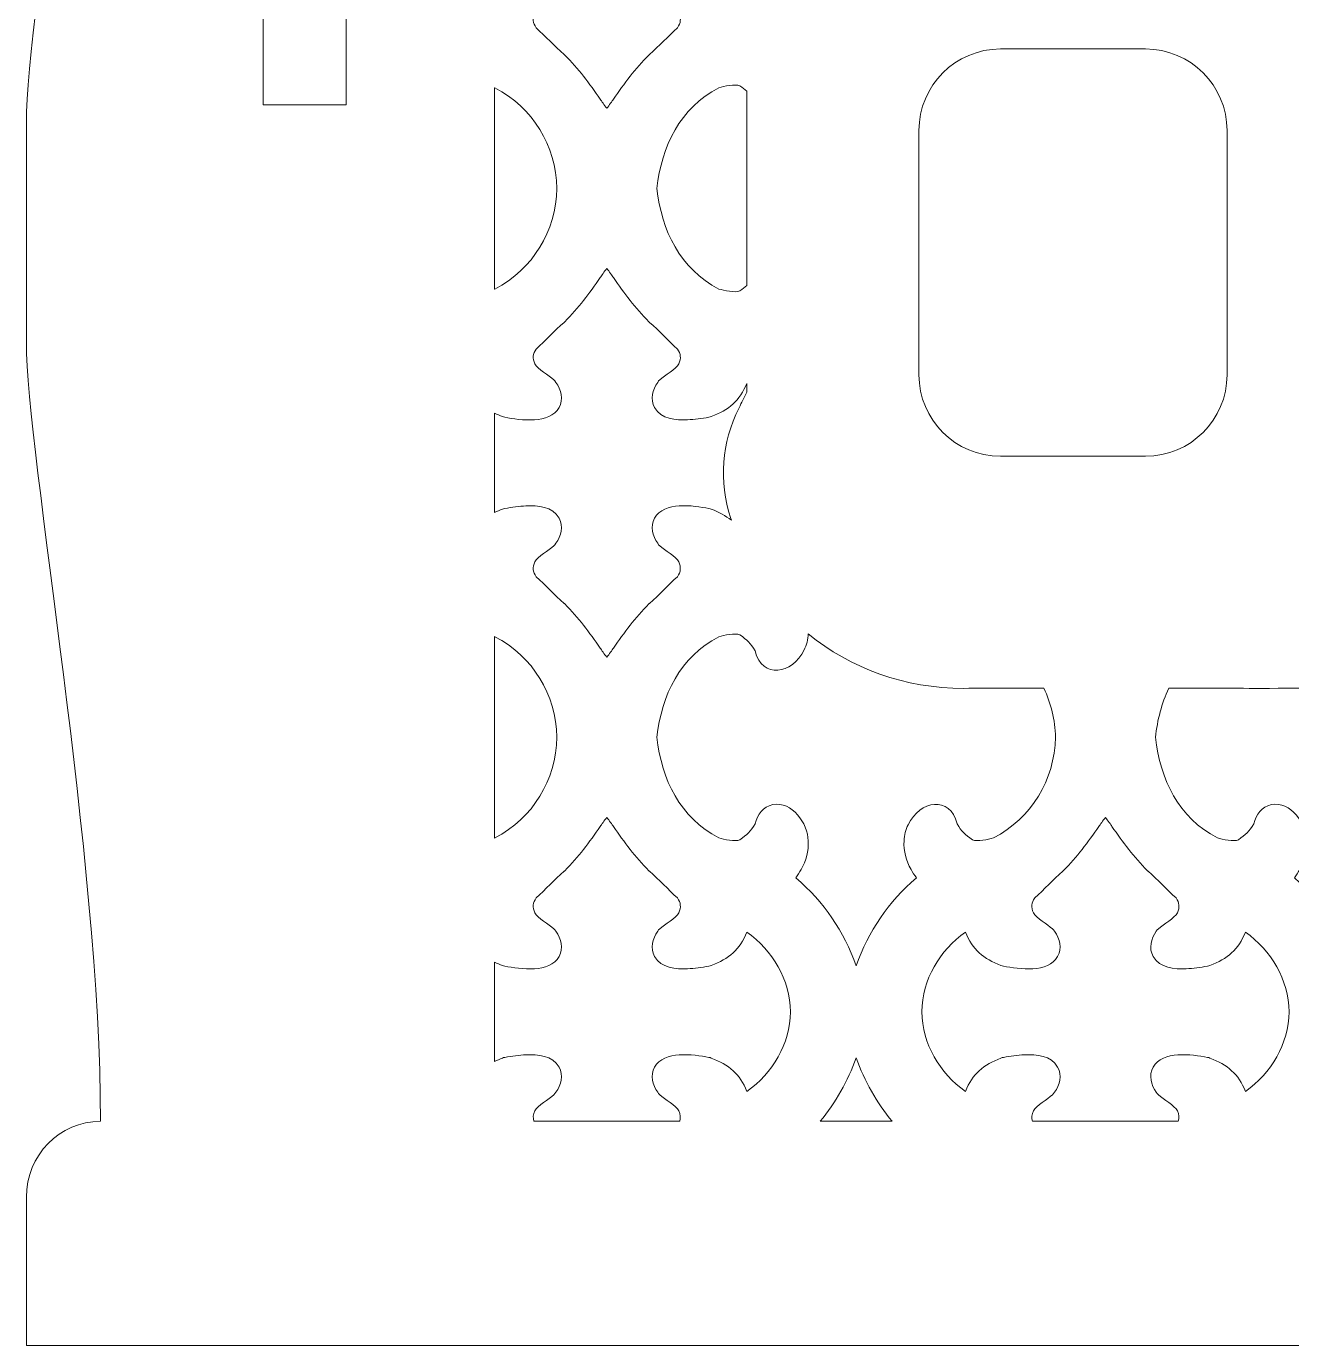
# Model space of a CAD drawing. Header units: centimetres. Extents: x -44 to 44, y -59 to 59.
# Drawn here: x -44.41 to -35.27, y -21.55 to -12.02 of the extents above; entities that cross this region are included whole.
import ezdxf

# ---------------------------------------------------------------- set-up
doc = ezdxf.new("R2010")
doc.units = ezdxf.units.CM
doc.header["$MEASUREMENT"] = 0
doc.layers.add('layer 1', color=7, linetype='Continuous')

msp = doc.modelspace()

# ---------------------------------------------------------------- linework, layer by layer
at = {"layer": 'layer 1', "color": 250, "lineweight": 9}
for points, knots in [([(-16.12309, -21.549), (-16.12309, -21.549), (-15.47685, -21.54941), (-15.47685, -21.54941), (-15.47685, -21.54941), (-15.47685, -21.54941), (-14.94831, -21.54941), (-14.94831, -21.54941), (-14.94831, -21.54941), (-14.94831, -21.54941), (-14.4126, -21.54941), (-14.4126, -21.54941), (-14.4126, -21.54941), (-14.4126, -21.54941), (-14.4126, -20.47798), (-14.4126, -20.47798), (-14.4126, -20.47798), (-14.4126, -20.17528), (-14.65245, -19.9299), (-14.94831, -19.9299), (-14.94831, -19.9299), (-14.94831, -18.03568), (-14.4126, -15.09626), (-14.4126, -14.30505), (-14.4126, -14.30505), (-14.4126, -14.30505), (-14.4126, -12.72236), (-14.4126, -12.72236), (-14.4126, -12.72236), (-14.4126, -11.93115), (-14.94831, -8.99173), (-14.94831, -7.09751), (-14.94831, -7.09751), (-14.65245, -7.09751), (-14.4126, -6.85213), (-14.4126, -6.54943), (-14.4126, -6.54943), (-14.4126, -6.54943), (-14.4126, -5.478), (-14.4126, -5.478), (-14.4126, -5.478), (-14.4126, -5.478), (-15.46206, -4.40655), (-15.46206, -4.40655), (-15.46206, -4.40655), (-15.46206, -4.40655), (-16.12309, -4.40655), (-16.12309, -4.40655), (-16.12309, -4.40655), (-16.12309, -4.40655), (-16.12309, -12.59229), (-16.12309, -12.59229), (-16.12309, -12.59229), (-16.12309, -12.59229), (-16.72309, -12.59229), (-16.72309, -12.59229), (-16.72309, -12.59229), (-16.72309, -12.59229), (-16.72309, -4.40655), (-16.72309, -4.40655), (-16.72309, -4.40655), (-16.72309, -4.40655), (-42.09452, -4.40655), (-42.09452, -4.40655), (-42.09452, -4.40655), (-42.09452, -4.40655), (-42.09452, -12.59229), (-42.09452, -12.59229), (-42.09452, -12.59229), (-42.09452, -12.59229), (-42.69452, -12.59229), (-42.69452, -12.59229), (-42.69452, -12.59229), (-42.69452, -12.59229), (-42.69452, -4.40655), (-42.69452, -4.40655), (-42.69452, -4.40655), (-42.69452, -4.40655), (-43.35555, -4.40655), (-43.35555, -4.40655), (-43.35555, -4.40655), (-43.35555, -4.40655), (-44.40501, -5.478), (-44.40501, -5.478), (-44.40501, -5.478), (-44.40501, -5.478), (-44.40501, -6.54943), (-44.40501, -6.54943), (-44.40501, -6.54943), (-44.40501, -6.85213), (-44.16516, -7.09751), (-43.8693, -7.09751), (-43.8693, -7.09751), (-43.8693, -8.99173), (-44.40501, -11.93115), (-44.40501, -12.72236), (-44.40501, -12.72236), (-44.40501, -12.72236), (-44.40501, -14.30505), (-44.40501, -14.30505), (-44.40501, -14.30505), (-44.40501, -15.09626), (-43.8693, -18.03568), (-43.8693, -19.9299), (-43.8693, -19.9299), (-44.16516, -19.9299), (-44.40501, -20.17528), (-44.40501, -20.47798), (-44.40501, -20.47798), (-44.40501, -20.47798), (-44.40501, -21.54941), (-44.40501, -21.54941), (-44.40501, -21.54941), (-44.40501, -21.54941), (-43.8693, -21.54941), (-43.8693, -21.54941), (-43.8693, -21.54941), (-43.8693, -21.54941), (-43.34076, -21.54941), (-43.34076, -21.54941), (-43.34076, -21.54941), (-43.34076, -21.54941), (-42.69452, -21.549), (-42.69452, -21.549), (-42.69452, -21.549), (-42.69452, -21.549), (-16.12309, -21.549), (-16.12309, -21.549)], [0, 0, 0, 0, 0.030303, 0.030303, 0.030303, 0.030303, 0.0606061, 0.0606061, 0.0606061, 0.0606061, 0.0909091, 0.0909091, 0.0909091, 0.0909091, 0.1212121, 0.1212121, 0.1212121, 0.1212121, 0.1515152, 0.1515152, 0.1515152, 0.1515152, 0.1818182, 0.1818182, 0.1818182, 0.1818182, 0.2121212, 0.2121212, 0.2121212, 0.2121212, 0.2424242, 0.2424242, 0.2424242, 0.2424242, 0.2727273, 0.2727273, 0.2727273, 0.2727273, 0.3030303, 0.3030303, 0.3030303, 0.3030303, 0.3333333, 0.3333333, 0.3333333, 0.3333333, 0.3636364, 0.3636364, 0.3636364, 0.3636364, 0.3939394, 0.3939394, 0.3939394, 0.3939394, 0.4242424, 0.4242424, 0.4242424, 0.4242424, 0.4545455, 0.4545455, 0.4545455, 0.4545455, 0.4848485, 0.4848485, 0.4848485, 0.4848485, 0.5151515, 0.5151515, 0.5151515, 0.5151515, 0.5454545, 0.5454545, 0.5454545, 0.5454545, 0.5757576, 0.5757576, 0.5757576, 0.5757576, 0.6060606, 0.6060606, 0.6060606, 0.6060606, 0.6363636, 0.6363636, 0.6363636, 0.6363636, 0.6666667, 0.6666667, 0.6666667, 0.6666667, 0.6969697, 0.6969697, 0.6969697, 0.6969697, 0.7272727, 0.7272727, 0.7272727, 0.7272727, 0.7575758, 0.7575758, 0.7575758, 0.7575758, 0.7878788, 0.7878788, 0.7878788, 0.7878788, 0.8181818, 0.8181818, 0.8181818, 0.8181818, 0.8484848, 0.8484848, 0.8484848, 0.8484848, 0.8787879, 0.8787879, 0.8787879, 0.8787879, 0.9090909, 0.9090909, 0.9090909, 0.9090909, 0.9393939, 0.9393939, 0.9393939, 0.9393939, 1, 1, 1, 1]), ([(-41.02309, -10.85456), (-41.02309, -10.85456), (-41.02309, -11.571), (-41.02309, -11.571), (-41.02309, -11.571), (-41.00546, -11.56247), (-40.98677, -11.55459), (-40.96697, -11.54715), (-40.96697, -11.54715), (-40.96697, -11.54715), (-40.95846, -11.54396), (-40.95846, -11.54396), (-40.95846, -11.54396), (-40.95846, -11.54396), (-40.94957, -11.54224), (-40.94957, -11.54224), (-40.94957, -11.54224), (-40.89975, -11.53266), (-40.8471, -11.52587), (-40.79651, -11.52358), (-40.79651, -11.52358), (-40.71135, -11.5197), (-40.60433, -11.52778), (-40.55794, -11.61197), (-40.55794, -11.61197), (-40.52408, -11.67339), (-40.54243, -11.73951), (-40.58003, -11.79375), (-40.58003, -11.79375), (-40.58003, -11.79375), (-40.587, -11.80378), (-40.587, -11.80378), (-40.587, -11.80378), (-40.587, -11.80378), (-40.59602, -11.81199), (-40.59602, -11.81199), (-40.59602, -11.81199), (-40.62962, -11.84252), (-40.71289, -11.89016), (-40.73312, -11.92759), (-40.73312, -11.92759), (-40.74994, -11.96792), (-40.74711, -11.99934), (-40.7235, -12.03465), (-40.7235, -12.03465), (-40.65416, -12.09711), (-40.59128, -12.16534), (-40.52147, -12.22714), (-40.52147, -12.22714), (-40.52147, -12.22714), (-40.51907, -12.22926), (-40.51907, -12.22926), (-40.51907, -12.22926), (-40.51907, -12.22926), (-40.5168, -12.23154), (-40.5168, -12.23154), (-40.5168, -12.23154), (-40.41791, -12.33024), (-40.33871, -12.43661), (-40.25983, -12.55121), (-40.25983, -12.55121), (-40.25143, -12.56338), (-40.23028, -12.59445), (-40.21271, -12.61517), (-40.21271, -12.61517), (-40.19513, -12.59445), (-40.17396, -12.56338), (-40.16556, -12.55119), (-40.16556, -12.55119), (-40.08666, -12.43661), (-40.00751, -12.33021), (-39.90859, -12.23151), (-39.90859, -12.23151), (-39.90859, -12.23151), (-39.90632, -12.22926), (-39.90632, -12.22926), (-39.90632, -12.22926), (-39.90632, -12.22926), (-39.90394, -12.22714), (-39.90394, -12.22714), (-39.90394, -12.22714), (-39.83411, -12.16534), (-39.77123, -12.09711), (-39.70189, -12.03463), (-39.70189, -12.03463), (-39.67826, -11.99934), (-39.67547, -11.96792), (-39.69229, -11.92759), (-39.69229, -11.92759), (-39.71252, -11.89014), (-39.79577, -11.84252), (-39.82935, -11.81199), (-39.82935, -11.81199), (-39.82935, -11.81199), (-39.83839, -11.80378), (-39.83839, -11.80378), (-39.83839, -11.80378), (-39.83839, -11.80378), (-39.84533, -11.79375), (-39.84533, -11.79375), (-39.84533, -11.79375), (-39.88294, -11.73951), (-39.90128, -11.67339), (-39.86743, -11.61195), (-39.86743, -11.61195), (-39.80063, -11.49075), (-39.58967, -11.52036), (-39.47584, -11.54224), (-39.47584, -11.54224), (-39.47584, -11.54224), (-39.46693, -11.54396), (-39.46693, -11.54396), (-39.46693, -11.54396), (-39.46693, -11.54396), (-39.45842, -11.54715), (-39.45842, -11.54715), (-39.45842, -11.54715), (-39.33195, -11.59461), (-39.25073, -11.66134), (-39.2019, -11.78839), (-39.2019, -11.78839), (-39.18688, -11.77766), (-39.17226, -11.76641), (-39.15806, -11.75469), (-39.15806, -11.75469), (-39.18763, -11.65551), (-39.20254, -11.55032), (-39.20254, -11.43951), (-39.20254, -11.43951), (-39.20254, -11.43951), (-39.20254, -10.63884), (-39.20254, -10.63884), (-39.20254, -10.63884), (-39.25142, -10.76479), (-39.33251, -10.83116), (-39.4584, -10.87843), (-39.4584, -10.87843), (-39.4584, -10.87843), (-39.46695, -10.88162), (-39.46695, -10.88162), (-39.46695, -10.88162), (-39.46695, -10.88162), (-39.47591, -10.88336), (-39.47591, -10.88336), (-39.47591, -10.88336), (-39.52573, -10.89289), (-39.57827, -10.89969), (-39.62888, -10.90198), (-39.62888, -10.90198), (-39.71402, -10.90586), (-39.82101, -10.8978), (-39.86743, -10.81361), (-39.86743, -10.81361), (-39.90128, -10.75219), (-39.88294, -10.68604), (-39.84536, -10.63181), (-39.84536, -10.63181), (-39.84536, -10.63181), (-39.83837, -10.62176), (-39.83837, -10.62176), (-39.83837, -10.62176), (-39.83837, -10.62176), (-39.82933, -10.61353), (-39.82933, -10.61353), (-39.82933, -10.61353), (-39.79573, -10.58301), (-39.71254, -10.53542), (-39.69229, -10.49799), (-39.69229, -10.49799), (-39.67547, -10.45764), (-39.67826, -10.42624), (-39.70189, -10.39093), (-39.70189, -10.39093), (-39.77123, -10.32846), (-39.83411, -10.26021), (-39.90392, -10.19841), (-39.90392, -10.19841), (-39.90392, -10.19841), (-39.90632, -10.19629), (-39.90632, -10.19629), (-39.90632, -10.19629), (-39.90632, -10.19629), (-39.90857, -10.19404), (-39.90857, -10.19404), (-39.90857, -10.19404), (-40.00751, -10.09534), (-40.08664, -9.98897), (-40.16556, -9.87437), (-40.16556, -9.87437), (-40.17396, -9.86218), (-40.19513, -9.83111), (-40.21271, -9.81039), (-40.21271, -9.81039), (-40.23028, -9.83111), (-40.25143, -9.86218), (-40.25983, -9.87435), (-40.25983, -9.87435), (-40.33873, -9.98895), (-40.41788, -10.09534), (-40.5168, -10.19404), (-40.5168, -10.19404), (-40.5168, -10.19404), (-40.51907, -10.19629), (-40.51907, -10.19629), (-40.51907, -10.19629), (-40.51907, -10.19629), (-40.52147, -10.19841), (-40.52147, -10.19841), (-40.52147, -10.19841), (-40.59131, -10.26021), (-40.65416, -10.32846), (-40.7235, -10.39091), (-40.7235, -10.39091), (-40.74711, -10.42624), (-40.74994, -10.45764), (-40.73312, -10.49799), (-40.73312, -10.49799), (-40.71287, -10.53542), (-40.62964, -10.58301), (-40.59606, -10.61351), (-40.59606, -10.61351), (-40.59606, -10.61351), (-40.587, -10.62174), (-40.587, -10.62174), (-40.587, -10.62174), (-40.587, -10.62174), (-40.58001, -10.63181), (-40.58001, -10.63181), (-40.58001, -10.63181), (-40.54243, -10.68604), (-40.52408, -10.75217), (-40.55794, -10.81361), (-40.55794, -10.81361), (-40.62478, -10.93483), (-40.83566, -10.90519), (-40.94951, -10.88334), (-40.94951, -10.88334), (-40.94951, -10.88334), (-40.95844, -10.88162), (-40.95844, -10.88162), (-40.95844, -10.88162), (-40.95844, -10.88162), (-40.96697, -10.87843), (-40.96697, -10.87843), (-40.96697, -10.87843), (-40.98677, -10.87099), (-41.00546, -10.86309), (-41.02309, -10.85456)], [0, 0, 0, 0, 0.015873, 0.015873, 0.015873, 0.015873, 0.031746, 0.031746, 0.031746, 0.031746, 0.047619, 0.047619, 0.047619, 0.047619, 0.0634921, 0.0634921, 0.0634921, 0.0634921, 0.0793651, 0.0793651, 0.0793651, 0.0793651, 0.0952381, 0.0952381, 0.0952381, 0.0952381, 0.1111111, 0.1111111, 0.1111111, 0.1111111, 0.1269841, 0.1269841, 0.1269841, 0.1269841, 0.1428571, 0.1428571, 0.1428571, 0.1428571, 0.1587302, 0.1587302, 0.1587302, 0.1587302, 0.1746032, 0.1746032, 0.1746032, 0.1746032, 0.1904762, 0.1904762, 0.1904762, 0.1904762, 0.2063492, 0.2063492, 0.2063492, 0.2063492, 0.2222222, 0.2222222, 0.2222222, 0.2222222, 0.2380952, 0.2380952, 0.2380952, 0.2380952, 0.2539683, 0.2539683, 0.2539683, 0.2539683, 0.2698413, 0.2698413, 0.2698413, 0.2698413, 0.2857143, 0.2857143, 0.2857143, 0.2857143, 0.3015873, 0.3015873, 0.3015873, 0.3015873, 0.3174603, 0.3174603, 0.3174603, 0.3174603, 0.3333333, 0.3333333, 0.3333333, 0.3333333, 0.3492063, 0.3492063, 0.3492063, 0.3492063, 0.3650794, 0.3650794, 0.3650794, 0.3650794, 0.3809524, 0.3809524, 0.3809524, 0.3809524, 0.3968254, 0.3968254, 0.3968254, 0.3968254, 0.4126984, 0.4126984, 0.4126984, 0.4126984, 0.4285714, 0.4285714, 0.4285714, 0.4285714, 0.4444444, 0.4444444, 0.4444444, 0.4444444, 0.4603175, 0.4603175, 0.4603175, 0.4603175, 0.4761905, 0.4761905, 0.4761905, 0.4761905, 0.4920635, 0.4920635, 0.4920635, 0.4920635, 0.5079365, 0.5079365, 0.5079365, 0.5079365, 0.5238095, 0.5238095, 0.5238095, 0.5238095, 0.5396825, 0.5396825, 0.5396825, 0.5396825, 0.5555556, 0.5555556, 0.5555556, 0.5555556, 0.5714286, 0.5714286, 0.5714286, 0.5714286, 0.5873016, 0.5873016, 0.5873016, 0.5873016, 0.6031746, 0.6031746, 0.6031746, 0.6031746, 0.6190476, 0.6190476, 0.6190476, 0.6190476, 0.6349206, 0.6349206, 0.6349206, 0.6349206, 0.6507937, 0.6507937, 0.6507937, 0.6507937, 0.6666667, 0.6666667, 0.6666667, 0.6666667, 0.6825397, 0.6825397, 0.6825397, 0.6825397, 0.6984127, 0.6984127, 0.6984127, 0.6984127, 0.7142857, 0.7142857, 0.7142857, 0.7142857, 0.7301587, 0.7301587, 0.7301587, 0.7301587, 0.7460317, 0.7460317, 0.7460317, 0.7460317, 0.7619048, 0.7619048, 0.7619048, 0.7619048, 0.7777778, 0.7777778, 0.7777778, 0.7777778, 0.7936508, 0.7936508, 0.7936508, 0.7936508, 0.8095238, 0.8095238, 0.8095238, 0.8095238, 0.8253968, 0.8253968, 0.8253968, 0.8253968, 0.8412698, 0.8412698, 0.8412698, 0.8412698, 0.8571429, 0.8571429, 0.8571429, 0.8571429, 0.8730159, 0.8730159, 0.8730159, 0.8730159, 0.8888889, 0.8888889, 0.8888889, 0.8888889, 0.9047619, 0.9047619, 0.9047619, 0.9047619, 0.9206349, 0.9206349, 0.9206349, 0.9206349, 0.9365079, 0.9365079, 0.9365079, 0.9365079, 0.952381, 0.952381, 0.952381, 0.952381, 0.968254, 0.968254, 0.968254, 0.968254, 1, 1, 1, 1]), ([(-37.37038, -15.12881), (-36.96469, -15.12881), (-36.32126, -15.12881), (-36.32126, -15.12881), (-36.32126, -15.12881), (-36.32126, -15.12881), (-36.32126, -15.12881), (-36.32126, -15.12881), (-36.32126, -15.12881), (-35.99777, -15.12881), (-35.73308, -14.86412), (-35.73308, -14.54068), (-35.73308, -14.54068), (-35.73308, -14.54068), (-35.73308, -14.54068), (-35.73308, -14.54068), (-35.73308, -14.54068), (-35.73308, -14.54068), (-35.73308, -12.77623), (-35.73308, -12.77623), (-35.73308, -12.77623), (-35.73308, -12.77623), (-35.73308, -12.77623), (-35.73308, -12.77623), (-35.73308, -12.77623), (-35.73308, -12.45276), (-35.99777, -12.1881), (-36.32126, -12.1881), (-36.32126, -12.1881), (-36.32126, -12.1881), (-36.96469, -12.1881), (-37.3704, -12.1881), (-37.3704, -12.1881), (-37.3704, -12.1881), (-37.3704, -12.1881), (-37.3704, -12.1881), (-37.3704, -12.1881), (-37.69386, -12.1881), (-37.95853, -12.45276), (-37.95853, -12.77623), (-37.95853, -12.77623), (-37.95853, -12.77623), (-37.95853, -12.77623), (-37.95853, -12.77623), (-37.95853, -12.77623), (-37.95853, -12.77623), (-37.95853, -14.54068), (-37.95853, -14.54068), (-37.95853, -14.54068), (-37.95853, -14.54068), (-37.95853, -14.54068), (-37.95853, -14.54068), (-37.95853, -14.54068), (-37.95853, -14.86412), (-37.69386, -15.12881), (-37.37038, -15.12881)], [0, 0, 0, 0, 0.0666667, 0.0666667, 0.0666667, 0.0666667, 0.1333333, 0.1333333, 0.1333333, 0.1333333, 0.2, 0.2, 0.2, 0.2, 0.2666667, 0.2666667, 0.2666667, 0.2666667, 0.3333333, 0.3333333, 0.3333333, 0.3333333, 0.4, 0.4, 0.4, 0.4, 0.4666667, 0.4666667, 0.4666667, 0.4666667, 0.5333333, 0.5333333, 0.5333333, 0.5333333, 0.6, 0.6, 0.6, 0.6, 0.6666667, 0.6666667, 0.6666667, 0.6666667, 0.7333333, 0.7333333, 0.7333333, 0.7333333, 0.8, 0.8, 0.8, 0.8, 0.8666667, 0.8666667, 0.8666667, 0.8666667, 1, 1, 1, 1]), ([(-41.02309, -12.46742), (-41.02309, -12.46742), (-41.02309, -12.59229), (-41.02309, -12.59229), (-41.02309, -12.59229), (-41.02309, -12.59229), (-41.02309, -13.92139), (-41.02309, -13.92139), (-41.02309, -13.92139), (-41.02309, -13.92139), (-41.02155, -13.92099), (-41.02155, -13.92099), (-41.02155, -13.92099), (-40.74396, -13.77686), (-40.58241, -13.50454), (-40.5729, -13.19441), (-40.5729, -13.19441), (-40.58241, -12.88427), (-40.74396, -12.61196), (-41.02155, -12.46783), (-41.02155, -12.46783), (-41.02155, -12.46783), (-41.02309, -12.46742), (-41.02309, -12.46742)], [0, 0, 0, 0, 0.1428571, 0.1428571, 0.1428571, 0.1428571, 0.2857143, 0.2857143, 0.2857143, 0.2857143, 0.4285714, 0.4285714, 0.4285714, 0.4285714, 0.5714286, 0.5714286, 0.5714286, 0.5714286, 0.7142857, 0.7142857, 0.7142857, 0.7142857, 1, 1, 1, 1]), ([(-39.20254, -13.89594), (-39.20254, -13.89594), (-39.20254, -12.49288), (-39.20254, -12.49288), (-39.20254, -12.49288), (-39.21679, -12.48049), (-39.23286, -12.46836), (-39.2517, -12.45351), (-39.2517, -12.45351), (-39.28695, -12.43978), (-39.36568, -12.45741), (-39.40384, -12.46783), (-39.40384, -12.46783), (-39.68578, -12.61449), (-39.81563, -12.88959), (-39.85183, -13.19441), (-39.85183, -13.19441), (-39.81563, -13.49921), (-39.68578, -13.77433), (-39.40386, -13.92099), (-39.40386, -13.92099), (-39.36566, -13.9314), (-39.28697, -13.94899), (-39.25168, -13.9353), (-39.25168, -13.9353), (-39.23284, -13.92045), (-39.21677, -13.90832), (-39.20254, -13.89594)], [0, 0, 0, 0, 0.125, 0.125, 0.125, 0.125, 0.25, 0.25, 0.25, 0.25, 0.375, 0.375, 0.375, 0.375, 0.5, 0.5, 0.5, 0.5, 0.625, 0.625, 0.625, 0.625, 0.75, 0.75, 0.75, 0.75, 1, 1, 1, 1]), ([(-41.02309, -14.81779), (-41.02309, -14.81779), (-41.02309, -15.53426), (-41.02309, -15.53426), (-41.02309, -15.53426), (-41.00546, -15.52573), (-40.98679, -15.51782), (-40.96699, -15.51039), (-40.96699, -15.51039), (-40.96699, -15.51039), (-40.95848, -15.50719), (-40.95848, -15.50719), (-40.95848, -15.50719), (-40.95848, -15.50719), (-40.94957, -15.50548), (-40.94957, -15.50548), (-40.94957, -15.50548), (-40.89975, -15.4959), (-40.8471, -15.48911), (-40.79651, -15.48681), (-40.79651, -15.48681), (-40.71135, -15.48294), (-40.60433, -15.49101), (-40.55794, -15.57521), (-40.55794, -15.57521), (-40.52408, -15.63662), (-40.54243, -15.70275), (-40.58003, -15.75699), (-40.58003, -15.75699), (-40.58003, -15.75699), (-40.58698, -15.76704), (-40.58698, -15.76704), (-40.58698, -15.76704), (-40.58698, -15.76704), (-40.59602, -15.77524), (-40.59602, -15.77524), (-40.59602, -15.77524), (-40.62962, -15.80578), (-40.71289, -15.85339), (-40.7331, -15.89083), (-40.7331, -15.89083), (-40.74994, -15.93118), (-40.74713, -15.96259), (-40.7235, -15.99791), (-40.7235, -15.99791), (-40.65416, -16.06035), (-40.59133, -16.12858), (-40.52149, -16.19036), (-40.52149, -16.19036), (-40.52149, -16.19036), (-40.51907, -16.1925), (-40.51907, -16.1925), (-40.51907, -16.1925), (-40.51907, -16.1925), (-40.5168, -16.19477), (-40.5168, -16.19477), (-40.5168, -16.19477), (-40.41791, -16.29347), (-40.33871, -16.39986), (-40.25981, -16.51446), (-40.25981, -16.51446), (-40.25143, -16.52666), (-40.23026, -16.55773), (-40.21271, -16.57843), (-40.21271, -16.57843), (-40.19513, -16.55773), (-40.17396, -16.52664), (-40.16556, -16.51446), (-40.16556, -16.51446), (-40.08666, -16.39986), (-40.00751, -16.29347), (-39.90859, -16.19477), (-39.90859, -16.19477), (-39.90859, -16.19477), (-39.90632, -16.1925), (-39.90632, -16.1925), (-39.90632, -16.1925), (-39.90632, -16.1925), (-39.90392, -16.19038), (-39.90392, -16.19038), (-39.90392, -16.19038), (-39.83408, -16.12858), (-39.77123, -16.06035), (-39.70189, -15.99789), (-39.70189, -15.99789), (-39.67826, -15.96257), (-39.67547, -15.9312), (-39.69231, -15.89083), (-39.69231, -15.89083), (-39.71252, -15.85339), (-39.79577, -15.80578), (-39.82935, -15.77524), (-39.82935, -15.77524), (-39.82935, -15.77524), (-39.83839, -15.76704), (-39.83839, -15.76704), (-39.83839, -15.76704), (-39.83839, -15.76704), (-39.84533, -15.75699), (-39.84533, -15.75699), (-39.84533, -15.75699), (-39.88294, -15.70275), (-39.90128, -15.63662), (-39.86743, -15.57519), (-39.86743, -15.57519), (-39.80061, -15.45399), (-39.58967, -15.4836), (-39.47584, -15.50548), (-39.47584, -15.50548), (-39.47584, -15.50548), (-39.46691, -15.50719), (-39.46691, -15.50719), (-39.46691, -15.50719), (-39.46691, -15.50719), (-39.45838, -15.51039), (-39.45838, -15.51039), (-39.45838, -15.51039), (-39.40116, -15.53188), (-39.35321, -15.55731), (-39.31331, -15.59049), (-39.31331, -15.59049), (-39.31331, -15.59049), (-39.31783, -15.57671), (-39.31783, -15.57671), (-39.31783, -15.57671), (-39.40489, -15.3024), (-39.38471, -15.03621), (-39.25727, -14.77817), (-39.25727, -14.77817), (-39.23955, -14.74228), (-39.22013, -14.70454), (-39.20254, -14.66657), (-39.20254, -14.66657), (-39.20254, -14.66657), (-39.20254, -14.60207), (-39.20254, -14.60207), (-39.20254, -14.60207), (-39.25142, -14.72805), (-39.33251, -14.79439), (-39.4584, -14.84166), (-39.4584, -14.84166), (-39.4584, -14.84166), (-39.46688, -14.84484), (-39.46688, -14.84484), (-39.46688, -14.84484), (-39.46688, -14.84484), (-39.47578, -14.84657), (-39.47578, -14.84657), (-39.47578, -14.84657), (-39.5256, -14.85617), (-39.57827, -14.86294), (-39.62886, -14.86526), (-39.62886, -14.86526), (-39.71402, -14.86914), (-39.82101, -14.86106), (-39.86743, -14.77689), (-39.86743, -14.77689), (-39.90128, -14.71545), (-39.88294, -14.64932), (-39.84533, -14.59509), (-39.84533, -14.59509), (-39.84533, -14.59509), (-39.83839, -14.58506), (-39.83839, -14.58506), (-39.83839, -14.58506), (-39.83839, -14.58506), (-39.82937, -14.57685), (-39.82937, -14.57685), (-39.82937, -14.57685), (-39.79579, -14.54631), (-39.71252, -14.49866), (-39.69229, -14.46122), (-39.69229, -14.46122), (-39.67547, -14.42087), (-39.67826, -14.3895), (-39.70189, -14.35419), (-39.70189, -14.35419), (-39.77123, -14.29172), (-39.83408, -14.22349), (-39.90392, -14.16169), (-39.90392, -14.16169), (-39.90392, -14.16169), (-39.90632, -14.15957), (-39.90632, -14.15957), (-39.90632, -14.15957), (-39.90632, -14.15957), (-39.90859, -14.1573), (-39.90859, -14.1573), (-39.90859, -14.1573), (-40.00751, -14.0586), (-40.08668, -13.95221), (-40.16556, -13.83761), (-40.16556, -13.83761), (-40.17396, -13.82544), (-40.19513, -13.79434), (-40.21271, -13.77364), (-40.21271, -13.77364), (-40.23026, -13.79434), (-40.25143, -13.82541), (-40.25981, -13.83761), (-40.25981, -13.83761), (-40.33871, -13.95221), (-40.41791, -14.0586), (-40.5168, -14.1573), (-40.5168, -14.1573), (-40.5168, -14.1573), (-40.51907, -14.15957), (-40.51907, -14.15957), (-40.51907, -14.15957), (-40.51907, -14.15957), (-40.52149, -14.16171), (-40.52149, -14.16171), (-40.52149, -14.16171), (-40.59133, -14.22349), (-40.65416, -14.29172), (-40.7235, -14.35416), (-40.7235, -14.35416), (-40.74711, -14.38948), (-40.74994, -14.42087), (-40.73312, -14.46122), (-40.73312, -14.46122), (-40.71289, -14.49864), (-40.6296, -14.54631), (-40.59602, -14.57683), (-40.59602, -14.57683), (-40.59602, -14.57683), (-40.58698, -14.58504), (-40.58698, -14.58504), (-40.58698, -14.58504), (-40.58698, -14.58504), (-40.58003, -14.59509), (-40.58003, -14.59509), (-40.58003, -14.59509), (-40.54243, -14.64932), (-40.52408, -14.71545), (-40.55794, -14.77686), (-40.55794, -14.77686), (-40.62473, -14.89804), (-40.83576, -14.86854), (-40.94961, -14.84655), (-40.94961, -14.84655), (-40.94961, -14.84655), (-40.95851, -14.84484), (-40.95851, -14.84484), (-40.95851, -14.84484), (-40.95851, -14.84484), (-40.96697, -14.84166), (-40.96697, -14.84166), (-40.96697, -14.84166), (-40.98677, -14.83423), (-41.00546, -14.82632), (-41.02309, -14.81779)], [0, 0, 0, 0, 0.015625, 0.015625, 0.015625, 0.015625, 0.03125, 0.03125, 0.03125, 0.03125, 0.046875, 0.046875, 0.046875, 0.046875, 0.0625, 0.0625, 0.0625, 0.0625, 0.078125, 0.078125, 0.078125, 0.078125, 0.09375, 0.09375, 0.09375, 0.09375, 0.109375, 0.109375, 0.109375, 0.109375, 0.125, 0.125, 0.125, 0.125, 0.140625, 0.140625, 0.140625, 0.140625, 0.15625, 0.15625, 0.15625, 0.15625, 0.171875, 0.171875, 0.171875, 0.171875, 0.1875, 0.1875, 0.1875, 0.1875, 0.203125, 0.203125, 0.203125, 0.203125, 0.21875, 0.21875, 0.21875, 0.21875, 0.234375, 0.234375, 0.234375, 0.234375, 0.25, 0.25, 0.25, 0.25, 0.265625, 0.265625, 0.265625, 0.265625, 0.28125, 0.28125, 0.28125, 0.28125, 0.296875, 0.296875, 0.296875, 0.296875, 0.3125, 0.3125, 0.3125, 0.3125, 0.328125, 0.328125, 0.328125, 0.328125, 0.34375, 0.34375, 0.34375, 0.34375, 0.359375, 0.359375, 0.359375, 0.359375, 0.375, 0.375, 0.375, 0.375, 0.390625, 0.390625, 0.390625, 0.390625, 0.40625, 0.40625, 0.40625, 0.40625, 0.421875, 0.421875, 0.421875, 0.421875, 0.4375, 0.4375, 0.4375, 0.4375, 0.453125, 0.453125, 0.453125, 0.453125, 0.46875, 0.46875, 0.46875, 0.46875, 0.484375, 0.484375, 0.484375, 0.484375, 0.5, 0.5, 0.5, 0.5, 0.515625, 0.515625, 0.515625, 0.515625, 0.53125, 0.53125, 0.53125, 0.53125, 0.546875, 0.546875, 0.546875, 0.546875, 0.5625, 0.5625, 0.5625, 0.5625, 0.578125, 0.578125, 0.578125, 0.578125, 0.59375, 0.59375, 0.59375, 0.59375, 0.609375, 0.609375, 0.609375, 0.609375, 0.625, 0.625, 0.625, 0.625, 0.640625, 0.640625, 0.640625, 0.640625, 0.65625, 0.65625, 0.65625, 0.65625, 0.671875, 0.671875, 0.671875, 0.671875, 0.6875, 0.6875, 0.6875, 0.6875, 0.703125, 0.703125, 0.703125, 0.703125, 0.71875, 0.71875, 0.71875, 0.71875, 0.734375, 0.734375, 0.734375, 0.734375, 0.75, 0.75, 0.75, 0.75, 0.765625, 0.765625, 0.765625, 0.765625, 0.78125, 0.78125, 0.78125, 0.78125, 0.796875, 0.796875, 0.796875, 0.796875, 0.8125, 0.8125, 0.8125, 0.8125, 0.828125, 0.828125, 0.828125, 0.828125, 0.84375, 0.84375, 0.84375, 0.84375, 0.859375, 0.859375, 0.859375, 0.859375, 0.875, 0.875, 0.875, 0.875, 0.890625, 0.890625, 0.890625, 0.890625, 0.90625, 0.90625, 0.90625, 0.90625, 0.921875, 0.921875, 0.921875, 0.921875, 0.9375, 0.9375, 0.9375, 0.9375, 0.953125, 0.953125, 0.953125, 0.953125, 0.96875, 0.96875, 0.96875, 0.96875, 1, 1, 1, 1]), ([(-41.02309, -16.43068), (-41.02309, -16.43068), (-41.02309, -17.88465), (-41.02309, -17.88465), (-41.02309, -17.88465), (-41.02309, -17.88465), (-41.02155, -17.88424), (-41.02155, -17.88424), (-41.02155, -17.88424), (-40.74396, -17.74011), (-40.58241, -17.4678), (-40.5729, -17.15766), (-40.5729, -17.15766), (-40.58241, -16.84753), (-40.74396, -16.57521), (-41.02155, -16.43109), (-41.02155, -16.43109), (-41.02155, -16.43109), (-41.02309, -16.43068), (-41.02309, -16.43068)], [0, 0, 0, 0, 0.1666667, 0.1666667, 0.1666667, 0.1666667, 0.3333333, 0.3333333, 0.3333333, 0.3333333, 0.5, 0.5, 0.5, 0.5, 0.6666667, 0.6666667, 0.6666667, 0.6666667, 1, 1, 1, 1]), ([(-37.0566, -16.80339), (-37.24907, -16.80332), (-37.44152, -16.80356), (-37.63418, -16.80399), (-37.63418, -16.80399), (-38.05952, -16.80482), (-38.45138, -16.66104), (-38.75809, -16.40949), (-38.75809, -16.40949), (-38.75809, -16.40949), (-38.75816, -16.41045), (-38.75816, -16.41045), (-38.75816, -16.41045), (-38.75895, -16.45067), (-38.77018, -16.49059), (-38.78775, -16.52661), (-38.78775, -16.52661), (-38.87323, -16.70173), (-39.09045, -16.74096), (-39.14209, -16.53392), (-39.14209, -16.53392), (-39.171, -16.4766), (-39.20147, -16.45635), (-39.25166, -16.41675), (-39.25166, -16.41675), (-39.28699, -16.40306), (-39.36566, -16.42067), (-39.40384, -16.43109), (-39.40384, -16.43109), (-39.68578, -16.57774), (-39.81563, -16.85284), (-39.85183, -17.15766), (-39.85183, -17.15766), (-39.81563, -17.46249), (-39.68578, -17.73759), (-39.40384, -17.88424), (-39.40384, -17.88424), (-39.36566, -17.89466), (-39.28699, -17.91227), (-39.25168, -17.89854), (-39.25168, -17.89854), (-39.20138, -17.85891), (-39.17093, -17.83869), (-39.14198, -17.78119), (-39.14198, -17.78119), (-39.12514, -17.71562), (-39.08488, -17.65806), (-39.01376, -17.64386), (-39.01376, -17.64386), (-38.87582, -17.61632), (-38.76096, -17.77978), (-38.75816, -17.90477), (-38.75816, -17.90477), (-38.75346, -17.97915), (-38.77303, -18.04729), (-38.80864, -18.11216), (-38.80864, -18.11216), (-38.81944, -18.13181), (-38.83425, -18.15244), (-38.8476, -18.17267), (-38.8476, -18.17267), (-38.64413, -18.34359), (-38.50127, -18.55999), (-38.41206, -18.80713), (-38.41206, -18.80713), (-38.32283, -18.55997), (-38.17995, -18.34356), (-37.97648, -18.17265), (-37.97648, -18.17265), (-37.98975, -18.15259), (-38.00462, -18.13187), (-38.01546, -18.11216), (-38.01546, -18.11216), (-38.05106, -18.04731), (-38.07062, -17.97919), (-38.06595, -17.90488), (-38.06595, -17.90488), (-38.06513, -17.86466), (-38.05391, -17.82471), (-38.03633, -17.78869), (-38.03633, -17.78869), (-37.95083, -17.6136), (-37.73363, -17.57436), (-37.68201, -17.78139), (-37.68201, -17.78139), (-37.65311, -17.83873), (-37.62266, -17.85896), (-37.57243, -17.89854), (-37.57243, -17.89854), (-37.53709, -17.91227), (-37.45845, -17.89466), (-37.42024, -17.88424), (-37.42024, -17.88424), (-37.14268, -17.74011), (-36.98111, -17.4678), (-36.97161, -17.15766), (-36.97161, -17.15766), (-36.97549, -17.03124), (-37.00463, -16.91113), (-37.0566, -16.80339)], [0, 0, 0, 0, 0.0384615, 0.0384615, 0.0384615, 0.0384615, 0.0769231, 0.0769231, 0.0769231, 0.0769231, 0.1153846, 0.1153846, 0.1153846, 0.1153846, 0.1538462, 0.1538462, 0.1538462, 0.1538462, 0.1923077, 0.1923077, 0.1923077, 0.1923077, 0.2307692, 0.2307692, 0.2307692, 0.2307692, 0.2692308, 0.2692308, 0.2692308, 0.2692308, 0.3076923, 0.3076923, 0.3076923, 0.3076923, 0.3461538, 0.3461538, 0.3461538, 0.3461538, 0.3846154, 0.3846154, 0.3846154, 0.3846154, 0.4230769, 0.4230769, 0.4230769, 0.4230769, 0.4615385, 0.4615385, 0.4615385, 0.4615385, 0.5, 0.5, 0.5, 0.5, 0.5384615, 0.5384615, 0.5384615, 0.5384615, 0.5769231, 0.5769231, 0.5769231, 0.5769231, 0.6153846, 0.6153846, 0.6153846, 0.6153846, 0.6538462, 0.6538462, 0.6538462, 0.6538462, 0.6923077, 0.6923077, 0.6923077, 0.6923077, 0.7307692, 0.7307692, 0.7307692, 0.7307692, 0.7692308, 0.7692308, 0.7692308, 0.7692308, 0.8076923, 0.8076923, 0.8076923, 0.8076923, 0.8461538, 0.8461538, 0.8461538, 0.8461538, 0.8846154, 0.8846154, 0.8846154, 0.8846154, 0.9230769, 0.9230769, 0.9230769, 0.9230769, 1, 1, 1, 1]), ([(-33.4551, -16.80379), (-34.13355, -16.80274), (-34.81204, -16.80399), (-35.49049, -16.80399), (-35.49049, -16.80399), (-35.71178, -16.80399), (-35.93306, -16.80386), (-36.15435, -16.80371), (-36.15435, -16.80371), (-36.20492, -16.91209), (-36.23565, -17.03237), (-36.25052, -17.15766), (-36.25052, -17.15766), (-36.21433, -17.46249), (-36.08449, -17.73759), (-35.80253, -17.88424), (-35.80253, -17.88424), (-35.76435, -17.89466), (-35.68571, -17.91227), (-35.65039, -17.89854), (-35.65039, -17.89854), (-35.6001, -17.85891), (-35.56963, -17.83869), (-35.54068, -17.78119), (-35.54068, -17.78119), (-35.52383, -17.71562), (-35.48357, -17.65806), (-35.41245, -17.64386), (-35.41245, -17.64386), (-35.27451, -17.61634), (-35.15968, -17.77978), (-35.15685, -17.90477), (-35.15685, -17.90477), (-35.15216, -17.97913), (-35.17172, -18.04727), (-35.20733, -18.11214), (-35.20733, -18.11214), (-35.21813, -18.13183), (-35.23294, -18.15246), (-35.24627, -18.17269), (-35.24627, -18.17269), (-35.04283, -18.34359), (-34.89996, -18.55999), (-34.81076, -18.80713), (-34.81076, -18.80713), (-34.72153, -18.55997), (-34.57864, -18.34356), (-34.37518, -18.17263), (-34.37518, -18.17263), (-34.38844, -18.15257), (-34.40331, -18.13187), (-34.41413, -18.11216), (-34.41413, -18.11216), (-34.44975, -18.04731), (-34.46931, -17.97921), (-34.46466, -17.90488), (-34.46466, -17.90488), (-34.46385, -17.86466), (-34.45262, -17.82471), (-34.43505, -17.78869), (-34.43505, -17.78869), (-34.34955, -17.61362), (-34.13235, -17.57436), (-34.08071, -17.78139), (-34.08071, -17.78139), (-34.0518, -17.83873), (-34.02137, -17.85894), (-33.97114, -17.89854), (-33.97114, -17.89854), (-33.93578, -17.91227), (-33.85714, -17.89466), (-33.81893, -17.88424), (-33.81893, -17.88424), (-33.54137, -17.74011), (-33.3798, -17.4678), (-33.37031, -17.15766), (-33.37031, -17.15766), (-33.37416, -17.03141), (-33.40326, -16.91141), (-33.4551, -16.80379)], [0, 0, 0, 0, 0.047619, 0.047619, 0.047619, 0.047619, 0.0952381, 0.0952381, 0.0952381, 0.0952381, 0.1428571, 0.1428571, 0.1428571, 0.1428571, 0.1904762, 0.1904762, 0.1904762, 0.1904762, 0.2380952, 0.2380952, 0.2380952, 0.2380952, 0.2857143, 0.2857143, 0.2857143, 0.2857143, 0.3333333, 0.3333333, 0.3333333, 0.3333333, 0.3809524, 0.3809524, 0.3809524, 0.3809524, 0.4285714, 0.4285714, 0.4285714, 0.4285714, 0.4761905, 0.4761905, 0.4761905, 0.4761905, 0.5238095, 0.5238095, 0.5238095, 0.5238095, 0.5714286, 0.5714286, 0.5714286, 0.5714286, 0.6190476, 0.6190476, 0.6190476, 0.6190476, 0.6666667, 0.6666667, 0.6666667, 0.6666667, 0.7142857, 0.7142857, 0.7142857, 0.7142857, 0.7619048, 0.7619048, 0.7619048, 0.7619048, 0.8095238, 0.8095238, 0.8095238, 0.8095238, 0.8571429, 0.8571429, 0.8571429, 0.8571429, 0.9047619, 0.9047619, 0.9047619, 0.9047619, 1, 1, 1, 1]), ([(-41.02309, -18.78107), (-41.02309, -18.78107), (-41.02309, -19.49751), (-41.02309, -19.49751), (-41.02309, -19.49751), (-41.00546, -19.48899), (-40.98677, -19.48108), (-40.96697, -19.47364), (-40.96697, -19.47364), (-40.96697, -19.47364), (-40.95848, -19.47045), (-40.95848, -19.47045), (-40.95848, -19.47045), (-40.95848, -19.47045), (-40.94957, -19.46874), (-40.94957, -19.46874), (-40.94957, -19.46874), (-40.89975, -19.45916), (-40.8471, -19.45236), (-40.79651, -19.45007), (-40.79651, -19.45007), (-40.71135, -19.44619), (-40.60433, -19.45427), (-40.55794, -19.53846), (-40.55794, -19.53846), (-40.52408, -19.59988), (-40.54243, -19.66601), (-40.58003, -19.72024), (-40.58003, -19.72024), (-40.58003, -19.72024), (-40.587, -19.73029), (-40.587, -19.73029), (-40.587, -19.73029), (-40.587, -19.73029), (-40.59604, -19.73852), (-40.59604, -19.73852), (-40.59604, -19.73852), (-40.62964, -19.76904), (-40.71289, -19.81665), (-40.73312, -19.85409), (-40.73312, -19.85409), (-40.74486, -19.88226), (-40.74703, -19.90607), (-40.73923, -19.9299), (-40.73923, -19.9299), (-40.73923, -19.9299), (-39.68616, -19.9299), (-39.68616, -19.9299), (-39.68616, -19.9299), (-39.67836, -19.90607), (-39.68055, -19.88226), (-39.69229, -19.85409), (-39.69229, -19.85409), (-39.71254, -19.81663), (-39.79575, -19.76904), (-39.82935, -19.7385), (-39.82935, -19.7385), (-39.82935, -19.7385), (-39.83839, -19.73029), (-39.83839, -19.73029), (-39.83839, -19.73029), (-39.83839, -19.73029), (-39.84533, -19.72024), (-39.84533, -19.72024), (-39.84533, -19.72024), (-39.88294, -19.66601), (-39.90128, -19.59988), (-39.86743, -19.53844), (-39.86743, -19.53844), (-39.80061, -19.41724), (-39.58967, -19.44686), (-39.47584, -19.46874), (-39.47584, -19.46874), (-39.47584, -19.46874), (-39.46691, -19.47045), (-39.46691, -19.47045), (-39.46691, -19.47045), (-39.46691, -19.47045), (-39.4584, -19.47364), (-39.4584, -19.47364), (-39.4584, -19.47364), (-39.33195, -19.52113), (-39.25071, -19.58786), (-39.2019, -19.71489), (-39.2019, -19.71489), (-39.01577, -19.58166), (-38.88878, -19.37175), (-38.88653, -19.14032), (-38.88653, -19.14032), (-38.88878, -18.90703), (-39.01577, -18.69692), (-39.2019, -18.56368), (-39.2019, -18.56368), (-39.25073, -18.69073), (-39.33195, -18.75746), (-39.45842, -18.80492), (-39.45842, -18.80492), (-39.45842, -18.80492), (-39.46695, -18.80814), (-39.46695, -18.80814), (-39.46695, -18.80814), (-39.46695, -18.80814), (-39.47591, -18.80985), (-39.47591, -18.80985), (-39.47591, -18.80985), (-39.52573, -18.81939), (-39.57827, -18.82618), (-39.62886, -18.82849), (-39.62886, -18.82849), (-39.71402, -18.83235), (-39.82101, -18.82429), (-39.86743, -18.74012), (-39.86743, -18.74012), (-39.90128, -18.67869), (-39.88294, -18.61256), (-39.84533, -18.55832), (-39.84533, -18.55832), (-39.84533, -18.55832), (-39.83839, -18.54827), (-39.83839, -18.54827), (-39.83839, -18.54827), (-39.83839, -18.54827), (-39.82935, -18.54006), (-39.82935, -18.54006), (-39.82935, -18.54006), (-39.79575, -18.50953), (-39.71252, -18.46194), (-39.69229, -18.42448), (-39.69229, -18.42448), (-39.67547, -18.38415), (-39.67826, -18.35274), (-39.70189, -18.31744), (-39.70189, -18.31744), (-39.77123, -18.25496), (-39.83411, -18.18673), (-39.90394, -18.12493), (-39.90394, -18.12493), (-39.90394, -18.12493), (-39.90632, -18.12281), (-39.90632, -18.12281), (-39.90632, -18.12281), (-39.90632, -18.12281), (-39.90859, -18.12054), (-39.90859, -18.12054), (-39.90859, -18.12054), (-40.00748, -18.02184), (-40.08668, -17.91546), (-40.16556, -17.80086), (-40.16556, -17.80086), (-40.17396, -17.78869), (-40.19513, -17.7576), (-40.21271, -17.73688), (-40.21271, -17.73688), (-40.23028, -17.7576), (-40.25143, -17.78867), (-40.25981, -17.80086), (-40.25981, -17.80086), (-40.33868, -17.91546), (-40.41791, -18.02184), (-40.5168, -18.12054), (-40.5168, -18.12054), (-40.5168, -18.12054), (-40.51907, -18.12281), (-40.51907, -18.12281), (-40.51907, -18.12281), (-40.51907, -18.12281), (-40.52147, -18.12493), (-40.52147, -18.12493), (-40.52147, -18.12493), (-40.59128, -18.18673), (-40.65416, -18.25496), (-40.7235, -18.31742), (-40.7235, -18.31742), (-40.74711, -18.35274), (-40.74994, -18.38415), (-40.73312, -18.42448), (-40.73312, -18.42448), (-40.71289, -18.46191), (-40.62964, -18.50953), (-40.59604, -18.54004), (-40.59604, -18.54004), (-40.59604, -18.54004), (-40.587, -18.54827), (-40.587, -18.54827), (-40.587, -18.54827), (-40.587, -18.54827), (-40.58003, -18.55832), (-40.58003, -18.55832), (-40.58003, -18.55832), (-40.54243, -18.61256), (-40.52408, -18.67869), (-40.55794, -18.7401), (-40.55794, -18.7401), (-40.62476, -18.86134), (-40.83566, -18.83169), (-40.94951, -18.80983), (-40.94951, -18.80983), (-40.94951, -18.80983), (-40.95844, -18.80811), (-40.95844, -18.80811), (-40.95844, -18.80811), (-40.95844, -18.80811), (-40.96697, -18.80492), (-40.96697, -18.80492), (-40.96697, -18.80492), (-40.98677, -18.79749), (-41.00546, -18.7896), (-41.02309, -18.78107)], [0, 0, 0, 0, 0.0188679, 0.0188679, 0.0188679, 0.0188679, 0.0377358, 0.0377358, 0.0377358, 0.0377358, 0.0566038, 0.0566038, 0.0566038, 0.0566038, 0.0754717, 0.0754717, 0.0754717, 0.0754717, 0.0943396, 0.0943396, 0.0943396, 0.0943396, 0.1132075, 0.1132075, 0.1132075, 0.1132075, 0.1320755, 0.1320755, 0.1320755, 0.1320755, 0.1509434, 0.1509434, 0.1509434, 0.1509434, 0.1698113, 0.1698113, 0.1698113, 0.1698113, 0.1886792, 0.1886792, 0.1886792, 0.1886792, 0.2075472, 0.2075472, 0.2075472, 0.2075472, 0.2264151, 0.2264151, 0.2264151, 0.2264151, 0.245283, 0.245283, 0.245283, 0.245283, 0.2641509, 0.2641509, 0.2641509, 0.2641509, 0.2830189, 0.2830189, 0.2830189, 0.2830189, 0.3018868, 0.3018868, 0.3018868, 0.3018868, 0.3207547, 0.3207547, 0.3207547, 0.3207547, 0.3396226, 0.3396226, 0.3396226, 0.3396226, 0.3584906, 0.3584906, 0.3584906, 0.3584906, 0.3773585, 0.3773585, 0.3773585, 0.3773585, 0.3962264, 0.3962264, 0.3962264, 0.3962264, 0.4150943, 0.4150943, 0.4150943, 0.4150943, 0.4339623, 0.4339623, 0.4339623, 0.4339623, 0.4528302, 0.4528302, 0.4528302, 0.4528302, 0.4716981, 0.4716981, 0.4716981, 0.4716981, 0.490566, 0.490566, 0.490566, 0.490566, 0.509434, 0.509434, 0.509434, 0.509434, 0.5283019, 0.5283019, 0.5283019, 0.5283019, 0.5471698, 0.5471698, 0.5471698, 0.5471698, 0.5660377, 0.5660377, 0.5660377, 0.5660377, 0.5849057, 0.5849057, 0.5849057, 0.5849057, 0.6037736, 0.6037736, 0.6037736, 0.6037736, 0.6226415, 0.6226415, 0.6226415, 0.6226415, 0.6415094, 0.6415094, 0.6415094, 0.6415094, 0.6603774, 0.6603774, 0.6603774, 0.6603774, 0.6792453, 0.6792453, 0.6792453, 0.6792453, 0.6981132, 0.6981132, 0.6981132, 0.6981132, 0.7169811, 0.7169811, 0.7169811, 0.7169811, 0.7358491, 0.7358491, 0.7358491, 0.7358491, 0.754717, 0.754717, 0.754717, 0.754717, 0.7735849, 0.7735849, 0.7735849, 0.7735849, 0.7924528, 0.7924528, 0.7924528, 0.7924528, 0.8113208, 0.8113208, 0.8113208, 0.8113208, 0.8301887, 0.8301887, 0.8301887, 0.8301887, 0.8490566, 0.8490566, 0.8490566, 0.8490566, 0.8679245, 0.8679245, 0.8679245, 0.8679245, 0.8867925, 0.8867925, 0.8867925, 0.8867925, 0.9056604, 0.9056604, 0.9056604, 0.9056604, 0.9245283, 0.9245283, 0.9245283, 0.9245283, 0.9433962, 0.9433962, 0.9433962, 0.9433962, 0.9622642, 0.9622642, 0.9622642, 0.9622642, 1, 1, 1, 1]), ([(-37.13794, -19.9299), (-37.13794, -19.9299), (-36.08488, -19.9299), (-36.08488, -19.9299), (-36.08488, -19.9299), (-36.07706, -19.90607), (-36.07924, -19.88226), (-36.09098, -19.85409), (-36.09098, -19.85409), (-36.11121, -19.81665), (-36.19446, -19.76904), (-36.22806, -19.73852), (-36.22806, -19.73852), (-36.22806, -19.73852), (-36.23711, -19.73029), (-36.23711, -19.73029), (-36.23711, -19.73029), (-36.23711, -19.73029), (-36.24407, -19.72024), (-36.24407, -19.72024), (-36.24407, -19.72024), (-36.28168, -19.66601), (-36.30002, -19.59988), (-36.26616, -19.53846), (-36.26616, -19.53846), (-36.19935, -19.41724), (-35.98836, -19.44684), (-35.87453, -19.46874), (-35.87453, -19.46874), (-35.87453, -19.46874), (-35.86562, -19.47045), (-35.86562, -19.47045), (-35.86562, -19.47045), (-35.86562, -19.47045), (-35.85713, -19.47364), (-35.85713, -19.47364), (-35.85713, -19.47364), (-35.73066, -19.52113), (-35.64943, -19.58784), (-35.60059, -19.71489), (-35.60059, -19.71489), (-35.41446, -19.58166), (-35.28748, -19.37175), (-35.28523, -19.14032), (-35.28523, -19.14032), (-35.28748, -18.90703), (-35.41446, -18.69692), (-35.60059, -18.56368), (-35.60059, -18.56368), (-35.64943, -18.69073), (-35.73066, -18.75746), (-35.85713, -18.80492), (-35.85713, -18.80492), (-35.85713, -18.80492), (-35.86566, -18.80811), (-35.86566, -18.80811), (-35.86566, -18.80811), (-35.86566, -18.80811), (-35.8746, -18.80983), (-35.8746, -18.80983), (-35.8746, -18.80983), (-35.92444, -18.81941), (-35.97698, -18.82618), (-36.0276, -18.82849), (-36.0276, -18.82849), (-36.11276, -18.83235), (-36.21977, -18.82429), (-36.26616, -18.7401), (-36.26616, -18.7401), (-36.30002, -18.67869), (-36.28168, -18.61256), (-36.24407, -18.55832), (-36.24407, -18.55832), (-36.24407, -18.55832), (-36.23711, -18.54827), (-36.23711, -18.54827), (-36.23711, -18.54827), (-36.23711, -18.54827), (-36.22806, -18.54004), (-36.22806, -18.54004), (-36.22806, -18.54004), (-36.19446, -18.50953), (-36.11121, -18.46191), (-36.09098, -18.42448), (-36.09098, -18.42448), (-36.07416, -18.38415), (-36.07697, -18.35274), (-36.10061, -18.31742), (-36.10061, -18.31742), (-36.16993, -18.25496), (-36.23284, -18.18673), (-36.30266, -18.12493), (-36.30266, -18.12493), (-36.30266, -18.12493), (-36.30506, -18.12281), (-36.30506, -18.12281), (-36.30506, -18.12281), (-36.30506, -18.12281), (-36.30733, -18.12054), (-36.30733, -18.12054), (-36.30733, -18.12054), (-36.40622, -18.02184), (-36.48542, -17.91546), (-36.5643, -17.80086), (-36.5643, -17.80086), (-36.57268, -17.78869), (-36.59383, -17.7576), (-36.6114, -17.73688), (-36.6114, -17.73688), (-36.62897, -17.7576), (-36.65014, -17.78869), (-36.65854, -17.80086), (-36.65854, -17.80086), (-36.73742, -17.91546), (-36.8166, -18.02184), (-36.91549, -18.12054), (-36.91549, -18.12054), (-36.91549, -18.12054), (-36.91776, -18.12281), (-36.91776, -18.12281), (-36.91776, -18.12281), (-36.91776, -18.12281), (-36.92016, -18.12493), (-36.92016, -18.12493), (-36.92016, -18.12493), (-36.98998, -18.18673), (-37.05287, -18.25498), (-37.12219, -18.31744), (-37.12219, -18.31744), (-37.14585, -18.35276), (-37.14863, -18.38415), (-37.13181, -18.42448), (-37.13181, -18.42448), (-37.11158, -18.46191), (-37.02833, -18.50953), (-36.99473, -18.54006), (-36.99473, -18.54006), (-36.99473, -18.54006), (-36.98569, -18.54827), (-36.98569, -18.54827), (-36.98569, -18.54827), (-36.98569, -18.54827), (-36.97875, -18.55832), (-36.97875, -18.55832), (-36.97875, -18.55832), (-36.94114, -18.61256), (-36.9228, -18.67869), (-36.95666, -18.7401), (-36.95666, -18.7401), (-37.02349, -18.86136), (-37.23437, -18.83166), (-37.3482, -18.80985), (-37.3482, -18.80985), (-37.3482, -18.80985), (-37.35716, -18.80814), (-37.35716, -18.80814), (-37.35716, -18.80814), (-37.35716, -18.80814), (-37.36568, -18.80492), (-37.36568, -18.80492), (-37.36568, -18.80492), (-37.49216, -18.75746), (-37.57337, -18.69073), (-37.62221, -18.5637), (-37.62221, -18.5637), (-37.80833, -18.6969), (-37.9353, -18.90684), (-37.93755, -19.13826), (-37.93755, -19.13826), (-37.9353, -19.37156), (-37.80831, -19.58162), (-37.62221, -19.71489), (-37.62221, -19.71489), (-37.57337, -19.58784), (-37.49216, -19.52113), (-37.36571, -19.47364), (-37.36571, -19.47364), (-37.36571, -19.47364), (-37.3572, -19.47045), (-37.3572, -19.47045), (-37.3572, -19.47045), (-37.3572, -19.47045), (-37.34826, -19.46874), (-37.34826, -19.46874), (-37.34826, -19.46874), (-37.29844, -19.45916), (-37.24581, -19.45239), (-37.19522, -19.45007), (-37.19522, -19.45007), (-37.11006, -19.44619), (-37.00305, -19.45427), (-36.95666, -19.53846), (-36.95666, -19.53846), (-36.9228, -19.59988), (-36.94114, -19.66601), (-36.97875, -19.72024), (-36.97875, -19.72024), (-36.97875, -19.72024), (-36.98569, -19.73029), (-36.98569, -19.73029), (-36.98569, -19.73029), (-36.98569, -19.73029), (-36.99473, -19.7385), (-36.99473, -19.7385), (-36.99473, -19.7385), (-37.02833, -19.76904), (-37.11158, -19.81665), (-37.13181, -19.85409), (-37.13181, -19.85409), (-37.14356, -19.88226), (-37.14574, -19.90607), (-37.13794, -19.9299)], [0, 0, 0, 0, 0.0185185, 0.0185185, 0.0185185, 0.0185185, 0.037037, 0.037037, 0.037037, 0.037037, 0.0555556, 0.0555556, 0.0555556, 0.0555556, 0.0740741, 0.0740741, 0.0740741, 0.0740741, 0.0925926, 0.0925926, 0.0925926, 0.0925926, 0.1111111, 0.1111111, 0.1111111, 0.1111111, 0.1296296, 0.1296296, 0.1296296, 0.1296296, 0.1481481, 0.1481481, 0.1481481, 0.1481481, 0.1666667, 0.1666667, 0.1666667, 0.1666667, 0.1851852, 0.1851852, 0.1851852, 0.1851852, 0.2037037, 0.2037037, 0.2037037, 0.2037037, 0.2222222, 0.2222222, 0.2222222, 0.2222222, 0.2407407, 0.2407407, 0.2407407, 0.2407407, 0.2592593, 0.2592593, 0.2592593, 0.2592593, 0.2777778, 0.2777778, 0.2777778, 0.2777778, 0.2962963, 0.2962963, 0.2962963, 0.2962963, 0.3148148, 0.3148148, 0.3148148, 0.3148148, 0.3333333, 0.3333333, 0.3333333, 0.3333333, 0.3518519, 0.3518519, 0.3518519, 0.3518519, 0.3703704, 0.3703704, 0.3703704, 0.3703704, 0.3888889, 0.3888889, 0.3888889, 0.3888889, 0.4074074, 0.4074074, 0.4074074, 0.4074074, 0.4259259, 0.4259259, 0.4259259, 0.4259259, 0.4444444, 0.4444444, 0.4444444, 0.4444444, 0.462963, 0.462963, 0.462963, 0.462963, 0.4814815, 0.4814815, 0.4814815, 0.4814815, 0.5, 0.5, 0.5, 0.5, 0.5185185, 0.5185185, 0.5185185, 0.5185185, 0.537037, 0.537037, 0.537037, 0.537037, 0.5555556, 0.5555556, 0.5555556, 0.5555556, 0.5740741, 0.5740741, 0.5740741, 0.5740741, 0.5925926, 0.5925926, 0.5925926, 0.5925926, 0.6111111, 0.6111111, 0.6111111, 0.6111111, 0.6296296, 0.6296296, 0.6296296, 0.6296296, 0.6481481, 0.6481481, 0.6481481, 0.6481481, 0.6666667, 0.6666667, 0.6666667, 0.6666667, 0.6851852, 0.6851852, 0.6851852, 0.6851852, 0.7037037, 0.7037037, 0.7037037, 0.7037037, 0.7222222, 0.7222222, 0.7222222, 0.7222222, 0.7407407, 0.7407407, 0.7407407, 0.7407407, 0.7592593, 0.7592593, 0.7592593, 0.7592593, 0.7777778, 0.7777778, 0.7777778, 0.7777778, 0.7962963, 0.7962963, 0.7962963, 0.7962963, 0.8148148, 0.8148148, 0.8148148, 0.8148148, 0.8333333, 0.8333333, 0.8333333, 0.8333333, 0.8518519, 0.8518519, 0.8518519, 0.8518519, 0.8703704, 0.8703704, 0.8703704, 0.8703704, 0.8888889, 0.8888889, 0.8888889, 0.8888889, 0.9074074, 0.9074074, 0.9074074, 0.9074074, 0.9259259, 0.9259259, 0.9259259, 0.9259259, 0.9444444, 0.9444444, 0.9444444, 0.9444444, 0.962963, 0.962963, 0.962963, 0.962963, 1, 1, 1, 1]), ([(-38.67201, -19.9299), (-38.67201, -19.9299), (-38.15211, -19.9299), (-38.15211, -19.9299), (-38.15211, -19.9299), (-38.26534, -19.79441), (-38.35121, -19.63999), (-38.41206, -19.47141), (-38.41206, -19.47141), (-38.4729, -19.63999), (-38.55878, -19.79441), (-38.67201, -19.9299)], [0, 0, 0, 0, 0.25, 0.25, 0.25, 0.25, 0.5, 0.5, 0.5, 0.5, 1, 1, 1, 1])]:
    msp.add_open_spline(points, degree=3, knots=knots, dxfattribs=at)

doc.saveas('drawing.dxf')
